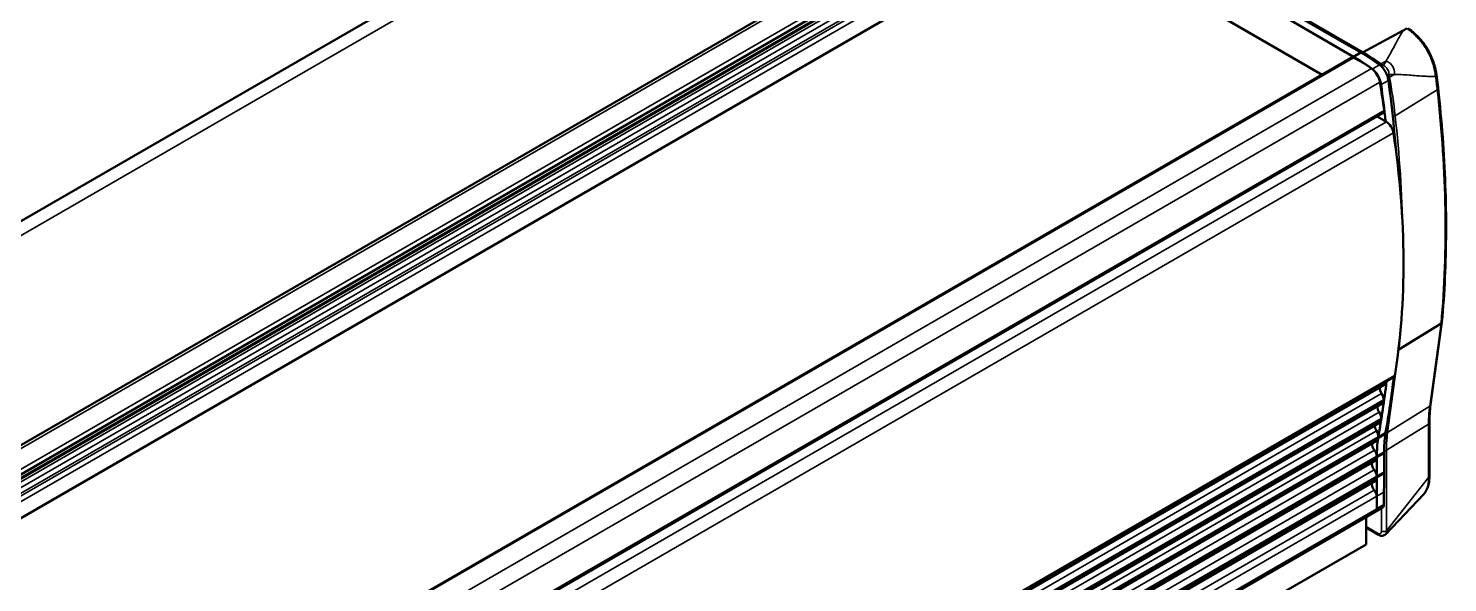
# Model space of a CAD drawing. Header units: millimetres. Extents: x 0 to 3000, y 0 to 3000.
# Drawn here: x 2503.7 to 2710.8, y 2465.6 to 2546.5 of the extents above; entities that cross this region are included whole.
import ezdxf

# ---------------------------------------------------------------- set-up
doc = ezdxf.new("R2010")
doc.units = ezdxf.units.MM
doc.layers.add('Visible (ANSI)', color=7, linetype='Continuous', lineweight=50)
doc.layers.add('Visible Narrow (ANSI)', color=7, linetype='Continuous', lineweight=35)

msp = doc.modelspace()

# ---------------------------------------------------------------- linework, layer by layer
at = {"layer": 'Visible (ANSI)'}
for p, q in [((2644.6578, 2600.406), (1938.9653, 2192.9742)), ((2648.3129, 2569.818), (1941.2062, 2161.5697)), ((2652.0034, 2567.0376), (1944.8966, 2158.7893)), ((2652.1069, 2567.753), (1945.0001, 2159.4944)), ((1949.7304, 2155.8426), (2653.5532, 2562.1948)), ((2653.5532, 2562.1948), (2692.4908, 2539.7142)), ((2697.0686, 2542.3368), (2683.4709, 2550.1874)), ((2698.1292, 2542.9491), (2684.5316, 2550.7998)), ((2704.2927, 2546.1584), (2698.4738, 2543.0273)), ((1989.7155, 2133.9666), (2696.8223, 2542.2149)), ((2697.0686, 2542.3368), (2698.1292, 2542.9491)), ((1994.3144, 2125.9514), (2701.4212, 2534.1997)), ((2700.4929, 2533.6363), (2701.8368, 2532.8603)), ((2709.8232, 2503.4462), (2703.6799, 2499.6134)), ((2709.9564, 2503.6301), (2708.2958, 2491.5418)), ((2702.895, 2495.5931), (1997.2024, 2088.1613)), ((1997.3616, 2088.3494), (2703.0542, 2495.7812)), ((2701.5148, 2494.4718), (1994.5887, 2086.3278)), ((2701.2087, 2491.7401), (1994.2076, 2083.5528)), ((2700.853, 2488.9618), (1993.8237, 2080.7582)), ((2708.1174, 2488.9386), (2708.1174, 2481.157)), ((2700.4164, 2486.3019), (1993.4663, 2078.1441)), ((2700.6462, 2486.8933), (2700.6109, 2486.6364)), ((2700.2323, 2483.439), (1993.3212, 2075.3037)), ((2700.4341, 2484.0846), (2700.4341, 2483.885)), ((2700.4486, 2483.8674), (2700.4486, 2484.0879)), ((2700.4486, 2481.1567), (2700.4486, 2483.8674)), ((2701.5092, 2484.7003), (2701.5092, 2484.4798)), ((2701.5092, 2484.4798), (2701.5092, 2481.7691)), ((2700.4341, 2481.1689), (2700.4341, 2480.9351)), ((2700.4486, 2480.9199), (2700.4486, 2481.1567)), ((2701.5092, 2481.7691), (2701.5092, 2481.5323)), ((2700.2323, 2480.4892), (1993.3212, 2072.3539)), ((2700.4341, 2478.2191), (2700.4341, 2476.413)), ((2701.4883, 2477.0291), (2701.4883, 2478.8336)), ((2701.7389, 2472.6865), (2707.2964, 2478.5464)), ((1993.2097, 2067.7587), (2700.2269, 2475.9553)), ((2698.8787, 2471.1873), (2698.8787, 2475.1769)), ((2700.2797, 2475.993), (2701.2811, 2476.5711)), ((2698.8787, 2473.6455), (2700.6737, 2472.6091)), ((2684.3123, 2462.7774), (2698.8787, 2471.1873))]:
    msp.add_line(p, q, dxfattribs=at)
for centre, major_axis, start_param, end_param in [((2697.0723, 2541.7819), (-0.25, 0.433), 5.58495513, 6.28318531), ((2698.1352, 2527.1209), (-8.885, 15.3893), 5.37393779, 5.58493699), ((2697.4103, 2525.8143), (10, -17.3205), 2.20432345, 2.38036249), ((2698.471, 2526.4267), (-10, 17.3205), 5.32986602, 5.52195515), ((2700.5687, 2539.5045), (-1.125, 1.9486), 4.09026768, 5.32986602), ((2699.5127, 2539.1031), (-1, 1.7321), 4.1447642, 5.37393779), ((2699.508, 2538.8921), (1.125, -1.9486), 0.94867502, 2.04814435), ((2645.6611, 2556.4344), (-40, 69.282), 4.08551599, 4.1447642), ((2554.993, 2594.8369), (104.69, -181.3284), 0.91918474, 0.94867502), ((2556.0536, 2595.4493), (-104.69, 181.3284), 4.05203365, 4.09026768), ((2700.4929, 2534.4854), (-0.52, 0.9007), 2.32437826, 2.35619449), ((2701.1712, 2534.6327), (0.25, -0.433), 0, 0.94398896), ((2701.8368, 2531.6356), (-0.75, 1.299), 4.11120854, 5.49778714), ((2618.0722, 2561.9747), (-61, 105.6551), 3.75417467, 4.11120854), ((2578.3992, 2585.7915), (-88.765, 153.7455), 4.02694824, 4.05203365), ((2578.3992, 2585.7915), (-88.765, 153.7455), 3.73905063, 3.80056274), ((2702.3897, 2496.4683), (0.5053, -0.8752), 0, 0.40875875), ((2577.3385, 2585.1791), (88.765, -153.7455), 0.59745798, 0.6589462), ((2701.519, 2493.598), (-0.4572, 0.7919), 0.59182587, 1.7387632), ((2701.0277, 2495.3155), (0.4871, -0.8436), 0, 0.67229789), ((2540.0798, 2609.3482), (115.0262, -199.2313), 0.67229789, 0.67277956), ((2700.7459, 2492.7871), (-0.4871, 0.8436), 3.79939779, 4.88035585), ((2700.7216, 2492.5838), (0.4871, -0.8436), 0, 0.67278444), ((2540.0798, 2609.3482), (115.0262, -199.2313), 0.65670277, 0.65780514), ((2701.1705, 2490.8723), (-0.4572, 0.7919), 0.64185224, 1.73356077), ((2700.4001, 2490.0577), (-0.4871, 0.8436), 3.78359292, 4.89001371), ((2540.0798, 2609.3482), (115.0262, -199.2313), 0.6405309, 0.64200027), ((2692.957, 2499.0709), (6.0684, -10.5108), 5.9223107, 5.92231276), ((2700.8198, 2488.0932), (-0.4572, 0.7919), 0.63594212, 1.66123653), ((2699.9647, 2487.4025), (-0.4871, 0.8436), 3.78097856, 4.80282918), ((2700.3659, 2489.8054), (0.4871, -0.8436), 0, 0.6405309), ((2700.4157, 2485.4287), (-0.4572, 0.7919), 0.59767375, 1.83020141), ((2699.9293, 2487.1456), (0.4871, -0.8436), 0, 0.63938591), ((2700.3778, 2482.5594), (-0.4572, 0.7919), 0.421158, 1.86272226), ((2699.7452, 2484.4823), (-0.4871, 0.8436), 3.92699082, 4.97179407), ((2699.7452, 2484.2827), (0.4871, -0.8436), 0, 0.78539816), ((2699.7452, 2481.5666), (-0.4871, 0.8436), 3.92699082, 5.00431491), ((2707.6174, 2481.157), (0.5, 0), 6.28315968, 6.28318531), ((2700.3778, 2479.6096), (-0.4572, 0.7919), 0.421158, 1.86272226), ((2699.7452, 2478.6168), (-0.4871, 0.8436), 3.92699082, 5.00431491), ((2699.7452, 2481.3328), (0.4871, -0.8436), 0, 0.78539816), ((2700.7809, 2477.4375), (0.5002, -0.8664), 0, 0.78539816), ((2699.7269, 2476.8213), (0.5, -0.866), 0, 0.78539816), ((2700.9237, 2473.0421), (-0.25, -0.433), 0, 0.00003506)]:
    msp.add_ellipse(centre, major_axis=major_axis, ratio=0.57735027, start_param=start_param, end_param=end_param, dxfattribs=at)
for points, knots in [([(2704.7778, 2546.4823), (2704.7011, 2546.4242), (2704.6187, 2546.364), (2704.4622, 2546.258), (2704.3772, 2546.2038), (2704.2929, 2546.1582)], [0.0000018902, 0.0000018902, 0.0000018902, 0.0000018902, 0.0395625654, 0.0395625654, 0.0751405825, 0.0751405825, 0.0751405825, 0.0751405825]), ([(2705.0178, 2546.4956), (2705.6127, 2546.0922), (2706.2042, 2545.5718), (2707.2071, 2544.4263), (2707.6433, 2543.8019), (2708.3174, 2542.5706), (2708.5801, 2541.9559), (2708.9572, 2540.7851), (2709.0843, 2540.2173), (2709.1574, 2539.6724)], [0, 0, 0, 0, 0.249153205, 0.249153205, 0.472038285, 0.472038285, 0.670475583, 0.670475583, 0.855523507, 0.855523507, 0.855523507, 0.855523507]), ([(2698.4738, 2543.0273), (2698.4697, 2543.0251), (2698.4656, 2543.0228), (2698.4154, 2542.9939), (2698.3696, 2542.9573), (2698.3115, 2542.8973), (2698.2969, 2542.8809), (2698.2829, 2542.8638)], [0.076739512, 0.076739512, 0.076739512, 0.076739512, 0.0784862706, 0.0784862706, 0.0980120435, 0.0980120435, 0.1048322126, 0.1048322126, 0.1048322126, 0.1048322126]), ([(2709.1583, 2539.6633), (2709.1757, 2539.534), (2709.1927, 2539.4049), (2709.2266, 2539.1437), (2709.2434, 2539.0117), (2709.2764, 2538.7479), (2709.2926, 2538.6162), (2709.3243, 2538.3529), (2709.3398, 2538.2214), (2709.3702, 2537.9587), (2709.3851, 2537.8274), (2709.3996, 2537.6963)], [2.9750689238, 2.9750689238, 2.9750689238, 2.9750689238, 2.9810340864, 2.9810340864, 2.9871422311, 2.9871422311, 2.9932503758, 2.9932503758, 2.9993585204, 2.9993585204, 3.0054666651, 3.0054666651, 3.0054666651, 3.0054666651]), ([(2709.3996, 2537.6963), (2709.6645, 2535.3108), (2709.8841, 2532.9441), (2710.2323, 2528.2533), (2710.3609, 2525.9293), (2710.5269, 2521.3291), (2710.5642, 2519.0529), (2710.5474, 2514.5532), (2710.4934, 2512.3297), (2710.2938, 2507.9404), (2710.1484, 2505.7745), (2709.9575, 2503.6398)], [3.005466665, 3.005466665, 3.005466665, 3.005466665, 3.052272669, 3.052272669, 3.099078673, 3.099078673, 3.145884676, 3.145884676, 3.19269068, 3.19269068, 3.239496684, 3.239496684, 3.239496684, 3.239496684]), ([(2709.9575, 2503.6398), (2709.9542, 2503.6032), (2709.9412, 2503.5679), (2709.896, 2503.5016), (2709.8636, 2503.4714), (2709.823, 2503.4448)], [-0.1151762003, -0.1151762003, -0.1151762003, -0.1151762003, -0.0980105113, -0.0980105113, -0.0802298731, -0.0802298731, -0.0802298731, -0.0802298731]), ([(2703.6799, 2499.6134), (2703.6759, 2499.6109), (2703.6719, 2499.6085), (2703.6465, 2499.5938), (2703.6235, 2499.583), (2703.5989, 2499.5736)], [-0.0802302071, -0.0802302071, -0.0802302071, -0.0802302071, -0.0784832975, -0.0784832975, -0.0694626281, -0.0694626281, -0.0694626281, -0.0694626281]), ([(2700.6253, 2486.6395), (2700.5684, 2486.2254), (2700.4898, 2485.3861), (2700.4486, 2484.5259), (2700.4486, 2484.0879)], [0, 0, 0, 0, 0.50893176, 1, 1, 1, 1]), ([(2701.5092, 2484.7003), (2701.5092, 2485.1383), (2701.5504, 2485.9985), (2701.6291, 2486.8378), (2701.686, 2487.2518)], [0, 0, 0, 0, 0.49106824, 1, 1, 1, 1]), ([(2701.4883, 2478.8336), (2701.4883, 2479.2854), (2701.5197, 2480.1707), (2701.5092, 2481.0805), (2701.5092, 2481.5323)], [0, 0, 0, 0, 0.5000396, 1, 1, 1, 1]), ([(2708.1174, 2481.157), (2708.1174, 2480.4615), (2708.0128, 2479.7998), (2707.6439, 2478.9895), (2707.4878, 2478.7483), (2707.2967, 2478.5468)], [0, 0, 0, 0, 0.249633406, 0.249633406, 0.370595181, 0.370595181, 0.370595181, 0.370595181]), ([(2700.4486, 2480.9199), (2700.4486, 2480.4681), (2700.4586, 2479.5943), (2700.4301, 2478.7432), (2700.4279, 2478.3284)], [0, 0, 0, 0, 0.499960396, 0.960391634, 0.960391634, 0.960391634, 0.960391634]), ([(2701.7389, 2472.6867), (2701.6769, 2472.6214), (2701.6014, 2472.566), (2701.4422, 2472.4911), (2701.3588, 2472.4686), (2701.1888, 2472.4511), (2701.1004, 2472.457), (2700.9195, 2472.4943), (2700.8258, 2472.5295), (2700.7157, 2472.5856), (2700.6946, 2472.5971), (2700.6737, 2472.6091)], [0, 0, 0, 0, 0.029767155, 0.029767155, 0.057612319, 0.057612319, 0.086453065, 0.086453065, 0.119599577, 0.119599577, 0.127566634, 0.127566634, 0.127566634, 0.127566634])]:
    msp.add_open_spline(points, degree=3, knots=knots, dxfattribs=at)
for points in [[(2708.2958, 2491.5418), (2708.1825, 2490.7172), (2708.1174, 2489.8419), (2708.1174, 2488.9386)], [(2701.686, 2487.2518), (2701.6978, 2487.3376), (2701.7062, 2487.4259), (2701.7213, 2487.509)], [(2700.6607, 2486.8966), (2700.6455, 2486.8135), (2700.6371, 2486.7252), (2700.6253, 2486.6395)], [(2707.2963, 2478.5464), (2707.2965, 2478.5466), (2707.2966, 2478.5467), (2707.2967, 2478.5468)]]:
    msp.add_open_spline(points, degree=3, dxfattribs=at)
at = {"layer": 'Visible Narrow (ANSI)'}
for p, q in [((1940.1747, 2191.552), (2645.8672, 2598.9838)), ((1942.0314, 2161.559), (2649.1382, 2569.8073)), ((1944.6773, 2160.0875), (2651.7841, 2568.3358)), ((2653.1984, 2569.167), (2698.4738, 2543.0273)), ((1945.0001, 2159.0182), (2652.1069, 2567.2665)), ((1945.1627, 2158.4798), (2650.6927, 2565.8177)), ((1945.8698, 2158.0715), (2651.0462, 2565.2053)), ((2651.3998, 2564.593), (1946.5769, 2157.6633)), ((1946.9305, 2157.4591), (2651.7534, 2564.3888)), ((2652.1069, 2563.7765), (1947.6376, 2157.0509)), ((2697.0415, 2542.2064), (1989.9347, 2133.9581)), ((2700.8346, 2541.1623), (2699.7792, 2540.5529)), ((2701.7851, 2541.7011), (2701.0734, 2541.3165)), ((2701.0734, 2541.3165), (2701.407, 2541.0909)), ((2699.6874, 2540.6227), (1992.5806, 2132.3744)), ((2702.2412, 2539.7693), (2702.3148, 2539.3496)), ((2702.3148, 2539.3496), (2703.0043, 2539.7694)), ((2700.8935, 2538.6587), (1993.7867, 2130.4104)), ((2702.1385, 2538.8968), (2701.0779, 2538.2844)), ((2709.2651, 2537.5016), (2703.1213, 2533.735)), ((2701.5203, 2534.4956), (1994.4135, 2126.2473)), ((2700.4929, 2533.6363), (1994.8003, 2126.2045)), ((1996.1443, 2125.4285), (2701.8368, 2532.8603)), ((2702.8795, 2531.2579), (1997.187, 2123.8261)), ((2702.9517, 2531.9591), (2702.7125, 2531.821)), ((2708.1623, 2491.3558), (2709.8229, 2503.4434)), ((2703.6799, 2499.6133), (2702.0183, 2487.5173)), ((1994.6253, 2086.5937), (2701.7122, 2494.8305)), ((1994.2994, 2083.8511), (2701.4062, 2492.0993)), ((1994.3224, 2084.0431), (2701.4291, 2492.2914)), ((1994.4317, 2085.1844), (2701.1447, 2493.2054)), ((1993.9751, 2081.3021), (2701.0818, 2489.5504)), ((1994.0559, 2082.4484), (2700.7934, 2490.4835)), ((2702.0183, 2487.5173), (2708.1623, 2491.3558)), ((1993.6828, 2079.7321), (2700.4058, 2487.7588)), ((1993.9407, 2081.0488), (2701.0475, 2489.2971)), ((2700.6607, 2486.8966), (2701.7213, 2487.509)), ((2707.9831, 2488.7417), (2701.8413, 2484.9392)), ((2707.9831, 2480.9601), (2707.9831, 2488.7417)), ((1993.5041, 2078.3881), (2700.6109, 2486.6364)), ((2700.6462, 2486.8933), (1993.5394, 2078.6451)), ((2701.686, 2487.2518), (2700.6253, 2486.6395)), ((2700.4341, 2484.0846), (1993.3273, 2075.8363)), ((1993.3273, 2075.6367), (2700.4341, 2483.885)), ((1993.3571, 2076.9374), (2700.0911, 2484.9705)), ((2701.5092, 2484.7003), (2700.4486, 2484.0879)), ((2701.5092, 2484.4798), (2700.4486, 2483.8674)), ((2701.8413, 2484.9392), (2701.8413, 2473.1639)), ((1993.3212, 2074.0363), (2700.0715, 2482.0788)), ((2700.4341, 2481.1689), (1993.3273, 2072.9207)), ((2701.5092, 2481.7691), (2700.4486, 2481.1567)), ((2701.5092, 2481.5323), (2700.4486, 2480.9199)), ((1993.3212, 2071.0865), (2700.0715, 2479.1289)), ((1993.3273, 2072.6868), (2700.4341, 2480.9351)), ((2707.9831, 2480.9601), (2701.8413, 2473.1639)), ((2700.4341, 2478.2191), (1993.3273, 2069.9708)), ((2701.4883, 2478.8336), (2700.434, 2478.2249)), ((2700.4341, 2476.4204), (2701.4883, 2477.0291)), ((1993.3273, 2068.1647), (2700.4341, 2476.413)), ((2701.1221, 2473.1567), (2701.1221, 2476.4793)), ((2698.8787, 2473.8146), (2700.5702, 2472.838))]:
    msp.add_line(p, q, dxfattribs=at)
for centre, major_axis, ratio, start_param, end_param in [((2693.8989, 2448.5904), (59.536, -103.1193), 0.57735027, 2.27087976, 2.30183171), ((2701.031, 2540.9202), (-0.2801, -0.4142), 0.52605364, 3.93125073, 4.53591634), ((2701.3645, 2540.6947), (-0.2801, -0.4142), 0.52605364, 3.93123975, 4.65503152), ((2701.8841, 2539.8714), (-0.4925, -0.0864), 0.43623639, 1.59601894, 2.30232528), ((2701.9578, 2539.4518), (0.4925, 0.0864), 0.43623639, 4.86179063, 5.44390604), ((2650.6686, 2555.7225), (37.436, -64.841), 0.57735027, 0.92152415, 1.00714261), ((2657.0326, 2559.3968), (-37.2788, 64.5688), 0.57735027, 4.06311681, 4.09365294), ((2708.6615, 2539.606), (0.4955, 0.0666), 0.47356985, 5.46433541, 6.28228144), ((2708.9027, 2537.6412), (0.4969, 0.0552), 0.49365941, 5.47329611, 6.28318531), ((2585.2947, 2589.4684), (-88.4788, 153.2498), 0.57735027, 3.82905889, 4.06311681), ((2702.7589, 2533.8746), (-0.4969, -0.0552), 0.49365941, 1.54789679, 2.33170345), ((2578.9307, 2585.7942), (88.636, -153.522), 0.57735027, 0.80888606, 0.92152415), ((2578.9307, 2585.7942), (88.636, -153.522), 0.57735027, 0.68743434, 0.7078867), ((2707.8004, 2491.6098), (0.4953, -0.068), 0.6551639, 5.61711113, 6.28318531), ((2701.6563, 2487.7713), (0.4953, -0.068), 0.6551639, 4.91069341, 5.61711094), ((2707.6174, 2488.9386), (0.5, 0), 0.57735027, 5.53269454, 6.28318531), ((2701.4757, 2485.1361), (-0.5, 0), 0.57735027, 1.63945052, 2.39110426), ((2707.6174, 2481.157), (0.5, 0), 0.57735027, 5.53269434, 6.28315968), ((2700.9237, 2473.0421), (-0.25, -0.433), 0.57735027, 5.49778714, 6.28318531), ((2701.4757, 2473.3608), (0.5, 0), 0.57735027, 3.92699082, 5.53270314)]:
    msp.add_ellipse(centre, major_axis=major_axis, ratio=ratio, start_param=start_param, end_param=end_param, dxfattribs=at)
for points, knots in [([(2704.2929, 2546.1582), (2704.1211, 2545.8896), (2703.9587, 2545.6194), (2703.8026, 2545.348), (2703.6509, 2545.0841), (2703.5051, 2544.8191), (2703.3618, 2544.5536), (2703.2506, 2544.3478), (2703.1409, 2544.1416), (2703.0312, 2543.9352), (2703.0174, 2543.9091), (2703.0035, 2543.883), (2702.9896, 2543.8569), (2702.8807, 2543.6518), (2702.7716, 2543.4467), (2702.6612, 2543.2417), (2702.562, 2543.0576), (2702.4617, 2542.8735), (2702.3595, 2542.6896), (2702.2654, 2542.5203), (2702.1697, 2542.3511), (2702.0716, 2542.1822), (2701.9784, 2542.0216), (2701.8831, 2541.8612), (2701.7851, 2541.7011)], [0, 0, 0, 0, 0.18337802, 0.18337802, 0.18337802, 0.36171204, 0.36171204, 0.36171204, 0.5, 0.5, 0.5, 0.51749283, 0.51749283, 0.51749283, 0.65488608, 0.65488608, 0.65488608, 0.77827835, 0.77827835, 0.77827835, 0.89191611, 0.89191611, 0.89191611, 1, 1, 1, 1]), ([(2704.7778, 2546.4823), (2704.9446, 2546.3723), (2705.118, 2546.2527), (2705.3001, 2546.1158), (2705.4001, 2546.0405), (2705.5027, 2545.96), (2705.6081, 2545.8727), (2705.7383, 2545.7647), (2705.8727, 2545.646), (2706.0059, 2545.5204), (2706.1768, 2545.3592), (2706.3455, 2545.1865), (2706.5014, 2545.0149), (2706.5885, 2544.919), (2706.6718, 2544.8235), (2706.7524, 2544.7276), (2706.9283, 2544.5183), (2707.0915, 2544.3073), (2707.2513, 2544.0819), (2707.3264, 2543.9759), (2707.4006, 2543.8667), (2707.4732, 2543.7549), (2707.6256, 2543.5203), (2707.7706, 2543.2746), (2707.9039, 2543.0258), (2707.967, 2542.9081), (2708.0275, 2542.7895), (2708.0853, 2542.6707), (2708.2078, 2542.4187), (2708.318, 2542.1653), (2708.4157, 2541.9143), (2708.4536, 2541.8167), (2708.4897, 2541.7196), (2708.5242, 2541.622), (2708.6205, 2541.3501), (2708.7057, 2541.0748), (2708.7825, 2540.7773), (2708.7978, 2540.7183), (2708.8126, 2540.6585), (2708.8271, 2540.5979), (2708.9115, 2540.2433), (2708.9802, 2539.863), (2709.0225, 2539.4795)], [0, 0, 0, 0, 0.092208624, 0.092208624, 0.092208624, 0.142857143, 0.142857143, 0.142857143, 0.205415665, 0.205415665, 0.205415665, 0.285714286, 0.285714286, 0.285714286, 0.330603403, 0.330603403, 0.330603403, 0.428571429, 0.428571429, 0.428571429, 0.474669348, 0.474669348, 0.474669348, 0.571428571, 0.571428571, 0.571428571, 0.617221017, 0.617221017, 0.617221017, 0.714285714, 0.714285714, 0.714285714, 0.752005576, 0.752005576, 0.752005576, 0.857142857, 0.857142857, 0.857142857, 0.877991859, 0.877991859, 0.877991859, 0.99999952, 0.99999952, 0.99999952, 0.99999952]), ([(2701.7851, 2541.7011), (2701.9637, 2541.6494), (2702.1469, 2541.5625), (2702.3146, 2541.4383), (2702.4824, 2541.3142), (2702.6344, 2541.1523), (2702.7509, 2540.9675), (2702.8675, 2540.7827), (2702.9488, 2540.5748), (2702.9898, 2540.3681), (2703.0309, 2540.1614), (2703.0323, 2539.9559), (2703.0043, 2539.7694)], [0, 0, 0, 0, 0.25, 0.25, 0.25, 0.5, 0.5, 0.5, 0.75, 0.75, 0.75, 1, 1, 1, 1]), ([(2701.407, 2541.0909), (2701.4992, 2541.0442), (2701.5866, 2540.9859), (2701.6636, 2540.9232), (2701.6723, 2540.9161), (2701.6809, 2540.9089), (2701.6894, 2540.9016), (2701.7572, 2540.8438), (2701.8163, 2540.7841), (2701.8723, 2540.7167), (2701.885, 2540.7016), (2701.8974, 2540.686), (2701.9098, 2540.67), (2701.959, 2540.606), (2702.0062, 2540.5337), (2702.0461, 2540.4607), (2702.0606, 2540.434), (2702.0742, 2540.4073), (2702.0868, 2540.3809), (2702.1255, 2540.2994), (2702.1547, 2540.2213), (2702.1785, 2540.1395), (2702.1836, 2540.1223), (2702.1883, 2540.1049), (2702.1928, 2540.0873), (2702.2188, 2539.9859), (2702.2362, 2539.8768), (2702.2412, 2539.7693)], [0.000000169, 0.000000169, 0.000000169, 0.000000169, 0.179604725, 0.179604725, 0.179604725, 0.2, 0.2, 0.2, 0.36326054, 0.36326054, 0.36326054, 0.4, 0.4, 0.4, 0.546506228, 0.546506228, 0.546506228, 0.6, 0.6, 0.6, 0.765272917, 0.765272917, 0.765272917, 0.8, 0.8, 0.8, 0.999997531, 0.999997531, 0.999997531, 0.999997531]), ([(2703.0043, 2539.7694), (2703.4604, 2539.7646), (2704.3231, 2539.7279), (2705.4672, 2539.6438), (2706.5018, 2539.5618), (2707.4293, 2539.4992), (2708.2696, 2539.4729), (2708.7808, 2539.4762), (2709.0225, 2539.4795)], [0, 0, 0, 0, 0.166666667, 0.333333333, 0.5, 0.666666667, 0.833333333, 0.999998571, 0.999998571, 0.999998571, 0.999998571]), ([(2707.9831, 2488.7417), (2707.9831, 2488.9234), (2707.9865, 2489.1036), (2707.9926, 2489.2825), (2707.9981, 2489.4433), (2708.0058, 2489.6029), (2708.015, 2489.762), (2708.021, 2489.8659), (2708.0277, 2489.9695), (2708.0349, 2490.0727), (2708.0376, 2490.1113), (2708.0404, 2490.15), (2708.0433, 2490.1885), (2708.0529, 2490.3182), (2708.0634, 2490.4474), (2708.0749, 2490.5756), (2708.0864, 2490.7027), (2708.0989, 2490.829), (2708.1128, 2490.9541), (2708.1277, 2491.0894), (2708.1442, 2491.2234), (2708.1623, 2491.3558)], [0, 0, 0, 0, 0.20118298, 0.20118298, 0.20118298, 0.38190767, 0.38190767, 0.38190767, 0.5, 0.5, 0.5, 0.544256351, 0.544256351, 0.544256351, 0.693086208, 0.693086208, 0.693086208, 0.840572688, 0.840572688, 0.840572688, 0.999999931, 0.999999931, 0.999999931, 0.999999931]), ([(2702.0183, 2487.5173), (2702.0016, 2487.3964), (2701.9865, 2487.2741), (2701.9727, 2487.1508), (2701.9586, 2487.0255), (2701.9459, 2486.8991), (2701.9342, 2486.7718), (2701.9227, 2486.6451), (2701.9122, 2486.5174), (2701.9026, 2486.3891), (2701.8991, 2486.3434), (2701.8958, 2486.2976), (2701.8926, 2486.2517), (2701.887, 2486.1719), (2701.8818, 2486.0918), (2701.8769, 2486.0116), (2701.8695, 2485.8897), (2701.8629, 2485.7674), (2701.8575, 2485.6445), (2701.8523, 2485.526), (2701.8482, 2485.4069), (2701.8455, 2485.2873), (2701.8428, 2485.1718), (2701.8413, 2485.0558), (2701.8413, 2484.9392)], [0, 0, 0, 0, 0.147616839, 0.147616839, 0.147616839, 0.297489668, 0.297489668, 0.297489668, 0.446786561, 0.446786561, 0.446786561, 0.5, 0.5, 0.5, 0.592596298, 0.592596298, 0.592596298, 0.733292566, 0.733292566, 0.733292566, 0.869017877, 0.869017877, 0.869017877, 0.99999972, 0.99999972, 0.99999972, 0.99999972]), ([(2707.2967, 2478.5468), (2707.3226, 2478.5741), (2707.3477, 2478.6023), (2707.3722, 2478.6314), (2707.3904, 2478.6531), (2707.4082, 2478.6752), (2707.4257, 2478.6979), (2707.5008, 2478.7957), (2707.5691, 2478.9036), (2707.6304, 2479.0216), (2707.6636, 2479.0855), (2707.6946, 2479.1524), (2707.7235, 2479.2224), (2707.748, 2479.2817), (2707.7709, 2479.3433), (2707.7922, 2479.4071), (2707.8386, 2479.5461), (2707.8774, 2479.6959), (2707.9078, 2479.8569), (2707.9161, 2479.9013), (2707.9239, 2479.9466), (2707.931, 2479.9927), (2707.9496, 2480.1138), (2707.9637, 2480.2408), (2707.973, 2480.3739), (2707.9858, 2480.5576), (2707.9895, 2480.753), (2707.9831, 2480.9601)], [0.603904604, 0.603904604, 0.603904604, 0.603904604, 0.62627173, 0.62627173, 0.62627173, 0.642857143, 0.642857143, 0.642857143, 0.714285714, 0.714285714, 0.714285714, 0.752944963, 0.752944963, 0.752944963, 0.785714286, 0.785714286, 0.785714286, 0.857142857, 0.857142857, 0.857142857, 0.876850518, 0.876850518, 0.876850518, 0.928571429, 0.928571429, 0.928571429, 0.999999964, 0.999999964, 0.999999964, 0.999999964]), ([(2701.1221, 2473.1567), (2701.1221, 2473.0961), (2701.1164, 2473.0425), (2701.1054, 2472.9949), (2701.1028, 2472.9837), (2701.0999, 2472.9727), (2701.0966, 2472.9622), (2701.0851, 2472.9242), (2701.0697, 2472.8905), (2701.0508, 2472.8621), (2701.0422, 2472.849), (2701.0328, 2472.8371), (2701.0227, 2472.8263), (2701.0047, 2472.8071), (2700.9845, 2472.7917), (2700.9621, 2472.78), (2700.9449, 2472.7709), (2700.9263, 2472.7641), (2700.9065, 2472.7595), (2700.8868, 2472.7549), (2700.8659, 2472.7523), (2700.8439, 2472.752), (2700.8151, 2472.7516), (2700.7844, 2472.7551), (2700.7524, 2472.7624), (2700.7383, 2472.7656), (2700.724, 2472.7696), (2700.7093, 2472.7744), (2700.6655, 2472.7886), (2700.6192, 2472.8097), (2700.5702, 2472.838)], [0, 0, 0, 0, 0.16173171, 0.16173171, 0.16173171, 0.2, 0.2, 0.2, 0.337062357, 0.337062357, 0.337062357, 0.4, 0.4, 0.4, 0.512844551, 0.512844551, 0.512844551, 0.6, 0.6, 0.6, 0.686560296, 0.686560296, 0.686560296, 0.8, 0.8, 0.8, 0.850091841, 0.850091841, 0.850091841, 0.999999672, 0.999999672, 0.999999672, 0.999999672]), ([(2701.8413, 2473.1639), (2701.8549, 2473.0819), (2701.8577, 2473.0068), (2701.8495, 2472.9386), (2701.8474, 2472.9215), (2701.8447, 2472.9048), (2701.8412, 2472.8886), (2701.8295, 2472.8339), (2701.8095, 2472.7842), (2701.7823, 2472.742), (2701.7694, 2472.7219), (2701.7548, 2472.7035), (2701.7389, 2472.6867)], [0.000000204, 0.000000204, 0.000000204, 0.000000204, 0.159855786, 0.159855786, 0.159855786, 0.2, 0.2, 0.2, 0.335339351, 0.335339351, 0.335339351, 0.399703579, 0.399703579, 0.399703579, 0.399703579])]:
    msp.add_open_spline(points, degree=3, knots=knots, dxfattribs=at)
for points in [[(2701.7851, 2541.7011), (2701.6629, 2541.4965), (2701.5327, 2541.2944), (2701.407, 2541.0909)], [(2702.2412, 2539.7693), (2702.4954, 2539.7689), (2702.7496, 2539.7684), (2703.0043, 2539.7694)]]:
    msp.add_open_spline(points, degree=3, dxfattribs=at)

doc.saveas('drawing.dxf')
